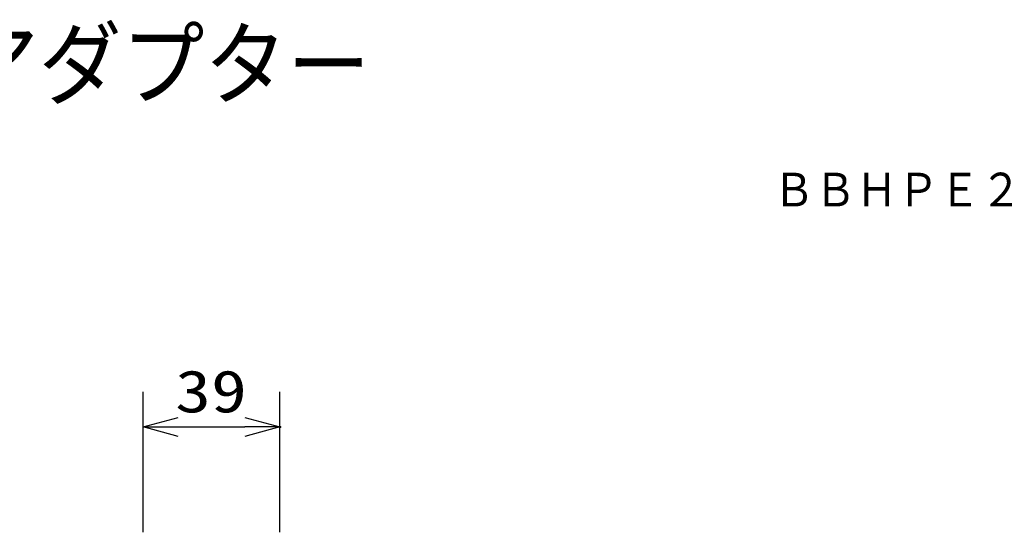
# Model space of a CAD drawing. Units: millimetres, scale not verified. Extents: x -63 to 63, y -57 to 58.
# Drawn here: x 5.9 to 62.5, y 28.5 to 57.7 of the extents above; entities that cross this region are included whole.
import ezdxf
from ezdxf.enums import TextEntityAlignment as Align

# ---------------------------------------------------------------- set-up
doc = ezdxf.new("R2010")
doc.units = ezdxf.units.MM
doc.header["$LTSCALE"] = 0.191492
doc.header["$PDMODE"] = 32
doc.header["$PDSIZE"] = 0.0957
for name, color, linetype in [('0-1_MOJI1', 3, 'Continuous'), ('0-2_WAKU', 7, 'Continuous'), ('0-3_TOUROKU', 1, 'Continuous')]:
    doc.layers.add(name, color=color, linetype=linetype)
doc.styles.add('ＭＳ ゴシック', font='')
doc.styles.get('ＭＳ ゴシック').set_extended_font_data('MS Gothic')

# ---------------------------------------------------------------- blocks, each defined once
blk = doc.blocks.new('_OPEN30')
at = {"layer": '0-2_WAKU'}
blk.add_line((0, 0), (-1, 0), dxfattribs=at)
blk.add_lwpolyline([(-1, 0.26795), (0, 0), (-1, -0.26795)], dxfattribs=at)

msp = doc.modelspace()

# ---------------------------------------------------------------- linework, layer by layer
at = {"layer": '0-1_MOJI1'}
for p, q in [((12.9617, 28.4924), (12.9617, 36.4924)), ((20.7617, 28.4924), (20.7617, 36.4924)), ((14.9617, 34.4924), (18.7617, 34.4924))]:
    msp.add_line(p, q, dxfattribs=at)
at = {"layer": '0-2_WAKU'}
msp.add_point((20.7617, 34.4924), dxfattribs=at)

# ---------------------------------------------------------------- block references
at = {"layer": '0-1_MOJI1', "xscale": 2, "yscale": 2, "rotation": 180}
msp.add_blockref('_OPEN30', (12.9617, 34.4924), dxfattribs=at)
at = {"layer": '0-1_MOJI1', "xscale": 2, "yscale": 2}
msp.add_blockref('_OPEN30', (20.7617, 34.4924), dxfattribs=at)

# ---------------------------------------------------------------- texts
at = {"layer": '0-1_MOJI1', "color": 2, "style": 'ＭＳ ゴシック', "width": 0.9}
msp.add_text('イーサネット送電アダプター', height=3.848, dxfattribs=at).set_placement((-35.5033, 52.1217), align=Align.BOTTOM_LEFT)
at = {"layer": '0-1_MOJI1', "style": 'ＭＳ ゴシック', "width": 1.25}
msp.add_text('39', height=2.405, dxfattribs=at).set_placement((14.7947, 34.602), align=Align.BOTTOM_LEFT)
at = {"layer": '0-3_TOUROKU', "style": 'ＭＳ ゴシック', "width": 0.9}
msp.add_text('ＢＢＨＰＥ２', height=1.925, dxfattribs=at).set_placement((48.8966, 46.4917), align=Align.BOTTOM_LEFT)

doc.saveas('drawing.dxf')
